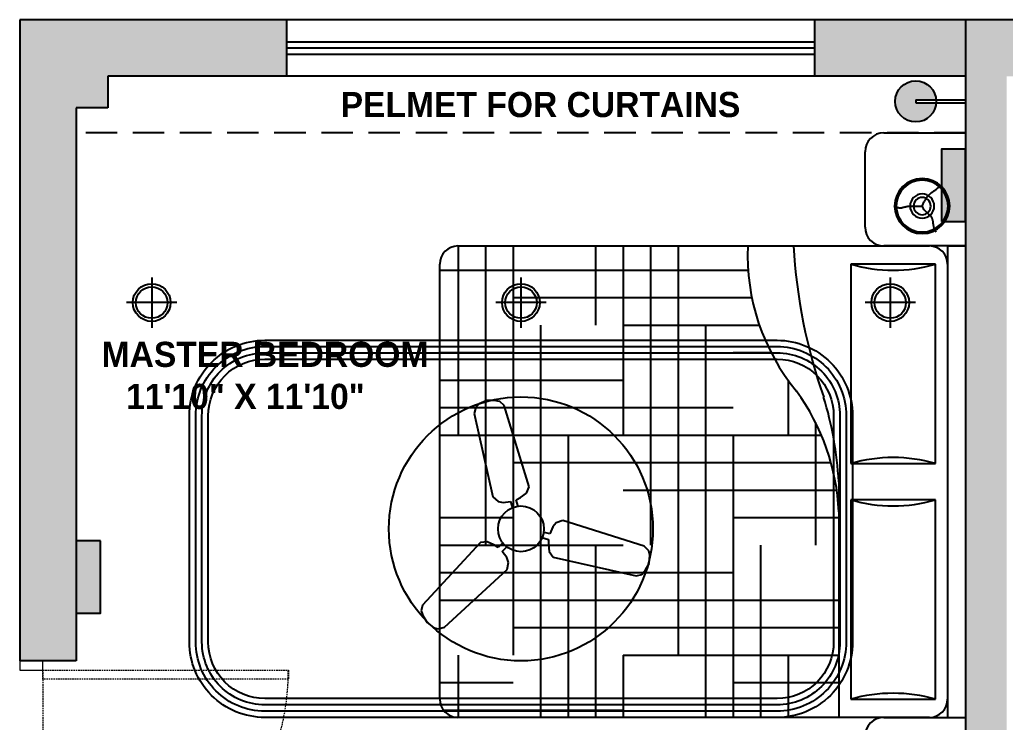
# Model space of a CAD drawing. Header units: inches. Extents: x 9636 to 21597, y -10243 to 557.
# Drawn here: x 16202 to 16358.8, y -7529.5 to -7417.7 of the extents above; entities that cross this region are included whole.
import ezdxf

# ---------------------------------------------------------------- set-up
doc = ezdxf.new("R2010")
doc.units = ezdxf.units.IN
doc.header["$MEASUREMENT"] = 0
for name, pattern in [('DASHED', [0.75, 0.5, -0.25]), ('DASHED2', [0.375, 0.25, -0.125]), ('HIDDEN', [0.375, 0.25, -0.125])]:
    doc.linetypes.add(name, pattern=pattern)
for name, color, linetype in [('A-Door-Frame', 1, 'Continuous'), ('A-Door-Swing', 8, 'HIDDEN'), ('IEL-HATCH-002', 7, 'Continuous'), ('TEFRİŞ', 11, 'Continuous'), ('THIET-BI', 21, 'Continuous')]:
    doc.layers.add(name, color=color, linetype=linetype)
doc.styles.add('MtXpl_Stylus_BT', font='')
doc.styles.get('MtXpl_Stylus_BT').set_extended_font_data('Stylus BT', bold=True)
pattern_1 = [(360, (11492.2, -2739.6), (744, 744), [744, -744]), (360, (11492.2, -2863.6), (744, 744), [744, -744]), (360, (11492.2, -2987.6), (744, 744), [744, -744]), (360, (11492.2, -3111.6), (744, 744), [744, -744]), (360, (11492.2, -3235.6), (744, 744), [744, -744]), (360, (11492.2, -3359.6), (744, 744), [744, -744]), (360, (11492.2, -3483.6), (744, 744), [744, -744]), (270, (12236.2, -2739.6), (-744, -744), [744, -744]), (270, (12360.2, -2739.6), (-744, -744), [744, -744]), (270, (12484.2, -2739.6), (-744, -744), [744, -744]), (270, (12608.2, -2739.6), (-744, -744), [744, -744]), (270, (12732.2, -2739.6), (-744, -744), [744, -744]), (270, (12856.2, -2739.6), (-744, -744), [744, -744]), (270, (12980.2, -2739.6), (-744, -744), [744, -744])]

# ---------------------------------------------------------------- blocks, each defined once
blk = doc.blocks.new('bhtrht')
at = {"layer": 'IEL-HATCH-002', "true_color": 0x939598, "transparency": 33554687}
h = blk.add_hatch(color=252, dxfattribs=at)
h.dxf.hatch_style = 1
h.paths.add_polyline_path([(12208.66, -5928.51), (12166.16, -5928.51), (12166.16, -6030.51), (12169.83, -6030.51), (12175.16, -6030.51), (12175.16, -5942.51), (12180.16, -5942.51), (12180.16, -5937.51), (12208.66, -5937.51)])
h.paths.add_polyline_path([(12316.66, -5928.51), (12292.66, -5928.51), (12292.66, -5937.51), (12316.66, -5937.51)])
h.paths.add_polyline_path([(12395.16, -5928.51), (12316.66, -5928.51), (12316.66, -6147.51), (12323.16, -6147.51), (12323.16, -5937.51), (12395.16, -5937.51)])
h.paths.add_polyline_path([(12424.16, -6147.51), (12400.16, -6147.51), (12400.16, -6033.51), (12396.5, -6033.51), (12395.16, -6033.51), (12395.16, -6147.51), (12323.16, -6147.51), (12316.66, -6147.51), (12316.66, -6156.51), (12323.16, -6156.51), (12395.16, -6156.51), (12424.16, -6156.51), (12424.16, -6152.84)])
h.paths.add_polyline_path([(12316.66, -6147.51), (12175.16, -6147.51), (12175.16, -6127.81), (12175.16, -6084.51), (12184.66, -6084.51), (12184.66, -6079.51), (12175.16, -6079.51), (12175.16, -6072.51), (12166.16, -6072.51), (12166.16, -6156.51), (12316.66, -6156.51)])
h.paths.add_polyline_path([(12636.16, -5928.51), (12606.56, -5928.51), (12606.56, -5937.51), (12627.16, -5937.51), (12627.16, -6129.51), (12627.16, -6135.51), (12627.16, -6147.51), (12467.16, -6147.51), (12467.16, -6156.51), (12636.16, -6156.51)])
h.paths.add_polyline_path([(12514.56, -5928.51), (12496.56, -5928.51), (12496.56, -5937.51), (12514.56, -5937.51)], flags=17)
h.paths.add_polyline_path([(12423.56, -5928.51), (12395.16, -5928.51), (12395.16, -6003.51), (12400.16, -6003.51), (12400.16, -5937.51), (12423.56, -5937.51)])
h = blk.add_hatch(dxfattribs=at)
h.set_pattern_fill('AR-PARQ1', color=252, scale=62, angle=-90)
h.set_pattern_definition(pattern_1)
h.paths.add_polyline_path([(12296.47, -6039.51), (12296.47, -6006.82, 0.147224), (12289.74, -5987.59, -0.185244), (12281.99, -5964.51), (12235.89, -5964.51, 0.414214), (12233.01, -5967.39), (12233.01, -6036.62, 0.414214), (12235.89, -6039.51)])
h = blk.add_hatch(dxfattribs=at)
h.set_pattern_fill('AR-PARQ1', color=252, scale=62, angle=-90)
h.set_pattern_definition(pattern_1)
h.paths.add_polyline_path([(12296.47, -6039.51), (12296.47, -6006.82, 0.147224), (12289.74, -5987.59, -0.185244), (12281.99, -5964.51), (12235.89, -5964.51, 0.414214), (12233.01, -5967.39), (12233.01, -6036.62, 0.414214), (12235.89, -6039.51)])
at = {"color": 252, "true_color": 0x939598}
for p, q in [((12316.66, -5928.51), (12166.16, -5928.51)), ((12166.16, -5928.51), (12166.16, -6030.51)), ((12208.66, -5937.51), (12208.66, -5928.51)), ((12292.66, -5937.51), (12292.66, -5928.51)), ((12395.16, -5928.51), (12316.66, -5928.51)), ((12316.66, -5928.51), (12316.66, -6156.51)), ((12208.66, -5932.01), (12292.66, -5932.01)), ((12208.66, -5933.01), (12292.66, -5933.01)), ((12208.66, -5934.01), (12292.66, -5934.01)), ((12316.66, -5937.51), (12180.16, -5937.51)), ((12180.16, -5937.51), (12180.16, -5942.51)), ((12180.16, -5942.51), (12175.16, -5942.51)), ((12175.16, -5942.51), (12175.16, -6030.51)), ((12303.66, -5946.51), (12316.66, -5946.51)), ((12316.66, -5946.51), (12316.66, -5964.51)), ((12300.66, -5961.51), (12300.66, -5949.51)), ((12316.66, -5964.51), (12303.66, -5964.51)), ((12175.16, -6030.51), (12166.16, -6030.51)), ((12303.66, -6039.51), (12316.66, -6039.51)), ((12316.66, -6039.51), (12316.66, -6057.51))]:
    blk.add_line(p, q, dxfattribs=at)
at = {"color": 252, "linetype": 'DASHED', "ltscale": 10, "true_color": 0x939598}
blk.add_line((12316.66, -5946.51), (12175.16, -5946.51), dxfattribs=at)
at = {"color": 252, "linetype": 'ByBlock', "true_color": 0x939598}
for p, q in [((12235.89, -5964.51), (12310.89, -5964.51)), ((12313.78, -5964.51), (12313.78, -6039.51)), ((12313.78, -5964.51), (12316.66, -5964.51)), ((12316.66, -5964.51), (12316.66, -6039.51)), ((12233.01, -6036.62), (12233.01, -5967.39)), ((12311.86, -5967.39), (12298.39, -5967.39)), ((12298.39, -5967.39), (12298.39, -5999.12)), ((12311.86, -5999.12), (12311.86, -5967.39)), ((12298.39, -5999.12), (12311.86, -5999.12)), ((12296.47, -6002.01), (12296.47, -6039.51)), ((12298.39, -6004.89), (12298.39, -6036.62)), ((12311.86, -6004.89), (12298.39, -6004.89)), ((12311.86, -6036.62), (12311.86, -6004.89)), ((12298.39, -6036.62), (12311.86, -6036.62)), ((12310.89, -6039.51), (12235.89, -6039.51)), ((12313.78, -6039.51), (12316.66, -6039.51))]:
    blk.add_line(p, q, dxfattribs=at)
at = {"color": 252, "true_color": 0x939598}
for centre, start, end in [((12303.66, -5949.51), 90, 180), ((12303.66, -5961.51), 180, 270), ((12303.66, -6042.51), 90, 180)]:
    blk.add_arc(centre, 3, start, end, dxfattribs=at)
at = {"color": 252, "linetype": 'ByBlock', "true_color": 0x939598}
for centre, radius, start, end in [((12235.89, -5967.39), 2.88, 90, 180), ((12315.94, -5965.95), 33.98, 177.5673, 219.5461), ((12377.8, -5959.3), 88.69, 183.3665, 199.2534), ((12310.89, -5967.39), 2.88, 0, 90), ((12305.12, -5944.32), 24.04, 253.7398, 286.2602), ((12261.16, -6008.38), 35.35, 2.5398, 36.0403), ((12238.98, -6005.33), 57.59, 3.3065, 16.9429), ((12305.12, -6022.2), 24.04, 73.7398, 106.2602), ((12305.12, -5981.82), 24.04, 253.7398, 286.2602), ((12235.89, -6036.62), 2.88, 180, 270), ((12305.12, -6059.7), 24.04, 73.7398, 106.2602), ((12310.89, -6036.62), 2.88, 270, 0)]:
    blk.add_arc(centre, radius, start, end, dxfattribs=at)
at = {"layer": 'A-Door-Frame', "color": 252, "lineweight": 5, "true_color": 0x939598}
blk.add_line((12166.16, -6030.51), (12169.83, -6030.51), dxfattribs=at)
blk.add_lwpolyline([(12166.16, -6030.51), (12166.16, -6031.98), (12169.83, -6031.98), (12169.83, -6030.51)], dxfattribs=at)
at = {"layer": 'A-Door-Swing', "color": 252, "linetype": 'DASHED2', "lineweight": 5, "true_color": 0x939598}
blk.add_line((12169.83, -6032.33), (12169.83, -6071.39), dxfattribs=at)
blk.add_lwpolyline([(12169.83, -6031.98), (12208.9, -6031.98), (12208.9, -6033.44), (12169.83, -6033.44)], close=True, dxfattribs=at)
blk.add_arc((12169.83, -6031.98), 39.07, 270, 0, dxfattribs=at)
at = {"layer": 'IEL-HATCH-002', "color": 252, "linetype": 'Continuous', "true_color": 0x939598, "transparency": 33554687}
for p, q in [((12235.91, -5964.51), (12235.91, -5994.59)), ((12240.29, -5964.51), (12240.29, -6012.09)), ((12244.66, -5964.51), (12244.66, -6029.59)), ((12257.79, -5964.51), (12257.79, -5977.09)), ((12262.16, -5964.51), (12262.16, -5994.59)), ((12266.54, -5964.51), (12266.54, -6012.09)), ((12270.91, -5964.51), (12270.91, -6029.59)), ((12233.01, -5968.34), (12282.05, -5968.34)), ((12244.66, -5972.71), (12282.64, -5972.71)), ((12249.04, -5977.09), (12249.04, -6039.51)), ((12262.16, -5977.09), (12283.84, -5977.09)), ((12275.29, -5977.09), (12275.29, -6039.51)), ((12233.01, -5981.46), (12244.66, -5981.46)), ((12279.66, -5981.46), (12285.71, -5981.46)), ((12233.01, -5985.84), (12262.16, -5985.84)), ((12288.41, -5985.87), (12288.41, -5994.59)), ((12233.01, -5990.21), (12279.66, -5990.21)), ((12292.79, -5992.61), (12292.79, -6012.09)), ((12233.01, -5994.59), (12293.7, -5994.59)), ((12253.41, -5994.59), (12253.41, -6039.51)), ((12279.66, -5994.59), (12279.66, -6039.51)), ((12244.66, -5998.96), (12295.23, -5998.96)), ((12262.16, -6003.34), (12296.14, -6003.34)), ((12233.01, -6007.71), (12244.66, -6007.71)), ((12279.66, -6007.71), (12296.47, -6007.71)), ((12233.01, -6012.09), (12262.16, -6012.09)), ((12257.79, -6012.09), (12257.79, -6039.51)), ((12284.04, -6012.09), (12284.04, -6039.51)), ((12233.01, -6016.46), (12279.66, -6016.46)), ((12233.01, -6020.84), (12296.47, -6020.84)), ((12244.66, -6025.21), (12296.47, -6025.21)), ((12235.91, -6029.59), (12235.91, -6039.51)), ((12262.16, -6029.59), (12262.16, -6039.51)), ((12262.16, -6029.59), (12296.47, -6029.59)), ((12288.41, -6029.59), (12288.41, -6039.51)), ((12233.01, -6033.96), (12244.66, -6033.96)), ((12279.66, -6033.96), (12296.47, -6033.96)), ((12233.57, -6038.34), (12262.16, -6038.34))]:
    blk.add_line(p, q, dxfattribs=at)
at = {"layer": 'TEFRİŞ', "color": 252, "linetype": 'Continuous', "true_color": 0x939598}
for p, q in [((12312.02, -5955.46), (12312.15, -5955.38)), ((12312.02, -5955.46), (12312.15, -5955.38)), ((12312.15, -5955.38), (12312.28, -5955.28)), ((12312.15, -5955.38), (12312.28, -5955.28)), ((12312.28, -5955.28), (12312.43, -5955.17)), ((12312.28, -5955.28), (12312.43, -5955.17)), ((12312.43, -5955.17), (12312.58, -5955.05)), ((12312.43, -5955.17), (12312.58, -5955.05)), ((12312.58, -5955.05), (12312.75, -5954.91)), ((12312.58, -5955.05), (12312.75, -5954.91)), ((12312.75, -5954.91), (12312.93, -5954.76)), ((12312.75, -5954.91), (12312.93, -5954.76)), ((12310.36, -5957), (12310.41, -5956.92)), ((12310.36, -5957), (12310.41, -5956.92)), ((12310.41, -5956.92), (12310.46, -5956.84)), ((12310.41, -5956.92), (12310.46, -5956.84)), ((12310.46, -5956.84), (12310.5, -5956.77)), ((12310.46, -5956.84), (12310.5, -5956.77)), ((12310.5, -5956.77), (12310.55, -5956.7)), ((12310.5, -5956.77), (12310.55, -5956.7)), ((12310.55, -5956.7), (12310.6, -5956.63)), ((12310.55, -5956.7), (12310.6, -5956.63)), ((12310.6, -5956.63), (12310.66, -5956.57)), ((12310.6, -5956.63), (12310.66, -5956.57)), ((12310.66, -5956.57), (12310.71, -5956.5)), ((12310.66, -5956.57), (12310.71, -5956.5)), ((12310.71, -5956.5), (12310.77, -5956.44)), ((12310.71, -5956.5), (12310.77, -5956.44)), ((12310.77, -5956.44), (12310.83, -5956.37)), ((12310.77, -5956.44), (12310.83, -5956.37)), ((12310.83, -5956.37), (12310.9, -5956.31)), ((12310.83, -5956.37), (12310.9, -5956.31)), ((12310.9, -5956.31), (12310.96, -5956.25)), ((12310.9, -5956.31), (12310.96, -5956.25)), ((12310.96, -5956.25), (12311.03, -5956.19)), ((12310.96, -5956.25), (12311.03, -5956.19)), ((12311.03, -5956.19), (12311.1, -5956.13)), ((12311.03, -5956.19), (12311.1, -5956.13)), ((12311.1, -5956.13), (12311.18, -5956.07)), ((12311.1, -5956.13), (12311.18, -5956.07)), ((12311.18, -5956.07), (12311.25, -5956.01)), ((12311.18, -5956.07), (12311.25, -5956.01)), ((12311.25, -5956.01), (12311.33, -5955.95)), ((12311.25, -5956.01), (12311.33, -5955.95)), ((12311.33, -5955.95), (12311.42, -5955.88)), ((12311.33, -5955.95), (12311.42, -5955.88)), ((12311.42, -5955.88), (12311.5, -5955.82)), ((12311.42, -5955.88), (12311.5, -5955.82)), ((12311.5, -5955.82), (12311.6, -5955.76)), ((12311.5, -5955.82), (12311.6, -5955.76)), ((12311.6, -5955.76), (12311.69, -5955.69)), ((12311.6, -5955.76), (12311.69, -5955.69)), ((12311.69, -5955.69), (12311.8, -5955.62)), ((12311.69, -5955.69), (12311.8, -5955.62)), ((12311.8, -5955.62), (12311.91, -5955.54)), ((12311.8, -5955.62), (12311.91, -5955.54)), ((12311.91, -5955.54), (12312.02, -5955.46)), ((12311.91, -5955.54), (12312.02, -5955.46)), ((12305.36, -5958.26), (12305.22, -5958.21)), ((12305.36, -5958.26), (12305.22, -5958.21)), ((12305.49, -5958.31), (12305.36, -5958.26)), ((12305.49, -5958.31), (12305.36, -5958.26)), ((12305.61, -5958.35), (12305.49, -5958.31)), ((12305.61, -5958.35), (12305.49, -5958.31)), ((12305.74, -5958.39), (12305.61, -5958.35)), ((12305.74, -5958.39), (12305.61, -5958.35)), ((12305.86, -5958.42), (12305.74, -5958.39)), ((12305.86, -5958.42), (12305.74, -5958.39)), ((12305.97, -5958.45), (12305.86, -5958.42)), ((12305.97, -5958.45), (12305.86, -5958.42)), ((12306.08, -5958.47), (12305.97, -5958.45)), ((12306.08, -5958.47), (12305.97, -5958.45)), ((12306.18, -5958.48), (12306.08, -5958.47)), ((12306.18, -5958.48), (12306.08, -5958.47)), ((12306.27, -5958.49), (12306.18, -5958.48)), ((12306.27, -5958.49), (12306.18, -5958.48)), ((12306.37, -5958.48), (12306.27, -5958.49)), ((12306.37, -5958.48), (12306.27, -5958.49)), ((12306.45, -5958.47), (12306.37, -5958.48)), ((12306.45, -5958.47), (12306.37, -5958.48)), ((12306.54, -5958.45), (12306.45, -5958.47)), ((12306.54, -5958.45), (12306.45, -5958.47)), ((12306.62, -5958.43), (12306.54, -5958.45)), ((12306.62, -5958.43), (12306.54, -5958.45)), ((12306.7, -5958.41), (12306.62, -5958.43)), ((12306.7, -5958.41), (12306.62, -5958.43)), ((12306.78, -5958.39), (12306.7, -5958.41)), ((12306.78, -5958.39), (12306.7, -5958.41)), ((12306.86, -5958.37), (12306.78, -5958.39)), ((12306.86, -5958.37), (12306.78, -5958.39)), ((12306.94, -5958.35), (12306.86, -5958.37)), ((12306.94, -5958.35), (12306.86, -5958.37)), ((12307.02, -5958.33), (12306.94, -5958.35)), ((12307.02, -5958.33), (12306.94, -5958.35)), ((12307.1, -5958.31), (12307.02, -5958.33)), ((12307.1, -5958.31), (12307.02, -5958.33)), ((12307.18, -5958.3), (12307.1, -5958.31)), ((12307.18, -5958.3), (12307.1, -5958.31)), ((12307.26, -5958.28), (12307.18, -5958.3)), ((12307.26, -5958.28), (12307.18, -5958.3)), ((12307.34, -5958.27), (12307.26, -5958.28)), ((12307.34, -5958.27), (12307.26, -5958.28)), ((12307.41, -5958.25), (12307.34, -5958.27)), ((12307.41, -5958.25), (12307.34, -5958.27)), ((12307.49, -5958.24), (12307.41, -5958.25)), ((12307.49, -5958.24), (12307.41, -5958.25)), ((12307.57, -5958.23), (12307.49, -5958.24)), ((12307.57, -5958.23), (12307.49, -5958.24)), ((12307.64, -5958.22), (12307.57, -5958.23)), ((12307.64, -5958.22), (12307.57, -5958.23)), ((12307.72, -5958.22), (12307.64, -5958.22)), ((12307.72, -5958.22), (12307.64, -5958.22)), ((12307.79, -5958.21), (12307.72, -5958.22)), ((12307.79, -5958.21), (12307.72, -5958.22)), ((12307.87, -5958.21), (12307.79, -5958.21)), ((12307.87, -5958.21), (12307.79, -5958.21)), ((12307.95, -5958.2), (12307.87, -5958.21)), ((12307.95, -5958.2), (12307.87, -5958.21)), ((12308.03, -5958.2), (12307.95, -5958.2)), ((12308.03, -5958.2), (12307.95, -5958.2)), ((12308.11, -5958.2), (12308.03, -5958.2)), ((12308.11, -5958.2), (12308.03, -5958.2)), ((12308.19, -5958.21), (12308.11, -5958.2)), ((12308.19, -5958.21), (12308.11, -5958.2)), ((12308.28, -5958.21), (12308.19, -5958.21)), ((12308.28, -5958.21), (12308.19, -5958.21)), ((12308.36, -5958.21), (12308.28, -5958.21)), ((12308.36, -5958.21), (12308.28, -5958.21)), ((12308.45, -5958.21), (12308.36, -5958.21)), ((12308.45, -5958.21), (12308.36, -5958.21)), ((12308.54, -5958.21), (12308.45, -5958.21)), ((12308.54, -5958.21), (12308.45, -5958.21)), ((12308.64, -5958.22), (12308.54, -5958.21)), ((12308.64, -5958.22), (12308.54, -5958.21)), ((12308.73, -5958.22), (12308.64, -5958.22)), ((12308.73, -5958.22), (12308.64, -5958.22)), ((12308.83, -5958.21), (12308.73, -5958.22)), ((12308.83, -5958.21), (12308.73, -5958.22)), ((12308.94, -5958.21), (12308.83, -5958.21)), ((12308.94, -5958.21), (12308.83, -5958.21)), ((12309.06, -5958.21), (12308.94, -5958.21)), ((12309.06, -5958.21), (12308.94, -5958.21)), ((12309.18, -5958.21), (12309.06, -5958.21)), ((12309.18, -5958.21), (12309.06, -5958.21)), ((12309.33, -5958.21), (12309.18, -5958.21)), ((12309.33, -5958.21), (12309.18, -5958.21)), ((12309.49, -5958.21), (12309.33, -5958.21)), ((12309.49, -5958.21), (12309.33, -5958.21)), ((12309.67, -5958.22), (12309.49, -5958.21)), ((12309.67, -5958.22), (12309.49, -5958.21)), ((12309.61, -5958.33), (12309.71, -5958.13)), ((12309.61, -5958.33), (12309.71, -5958.13)), ((12309.88, -5958.24), (12309.67, -5958.22)), ((12309.88, -5958.24), (12309.67, -5958.22)), ((12309.68, -5958.14), (12309.79, -5958.34)), ((12309.68, -5958.14), (12309.79, -5958.34)), ((12309.71, -5958.13), (12309.8, -5957.96)), ((12309.71, -5958.13), (12309.8, -5957.96)), ((12309.79, -5958.34), (12309.9, -5958.52)), ((12309.79, -5958.34), (12309.9, -5958.52)), ((12309.8, -5957.96), (12309.88, -5957.81)), ((12309.8, -5957.96), (12309.88, -5957.81)), ((12309.88, -5957.81), (12309.95, -5957.67)), ((12309.88, -5957.81), (12309.95, -5957.67)), ((12309.9, -5958.52), (12310.01, -5958.68)), ((12309.9, -5958.52), (12310.01, -5958.68)), ((12309.95, -5957.67), (12310.03, -5957.55)), ((12309.95, -5957.67), (12310.03, -5957.55)), ((12310.03, -5957.55), (12310.09, -5957.44)), ((12310.03, -5957.55), (12310.09, -5957.44)), ((12310.09, -5957.44), (12310.15, -5957.34)), ((12310.09, -5957.44), (12310.15, -5957.34)), ((12310.15, -5957.34), (12310.21, -5957.25)), ((12310.15, -5957.34), (12310.21, -5957.25)), ((12310.21, -5957.25), (12310.26, -5957.16)), ((12310.21, -5957.25), (12310.26, -5957.16)), ((12310.26, -5957.16), (12310.31, -5957.08)), ((12310.26, -5957.16), (12310.31, -5957.08)), ((12310.31, -5957.08), (12310.36, -5957)), ((12310.31, -5957.08), (12310.36, -5957)), ((12310.01, -5958.68), (12310.12, -5958.82)), ((12310.01, -5958.68), (12310.12, -5958.82)), ((12310.12, -5958.82), (12310.22, -5958.93)), ((12310.12, -5958.82), (12310.22, -5958.93)), ((12310.22, -5958.93), (12310.33, -5959.04)), ((12310.22, -5958.93), (12310.33, -5959.04)), ((12310.33, -5959.04), (12310.42, -5959.13)), ((12310.33, -5959.04), (12310.42, -5959.13)), ((12310.42, -5959.13), (12310.52, -5959.22)), ((12310.42, -5959.13), (12310.52, -5959.22)), ((12310.52, -5959.22), (12310.61, -5959.29)), ((12310.52, -5959.22), (12310.61, -5959.29)), ((12310.61, -5959.29), (12310.69, -5959.37)), ((12310.61, -5959.29), (12310.69, -5959.37)), ((12310.69, -5959.37), (12310.77, -5959.44)), ((12310.69, -5959.37), (12310.77, -5959.44)), ((12310.77, -5959.44), (12310.85, -5959.51)), ((12310.77, -5959.44), (12310.85, -5959.51)), ((12310.85, -5959.51), (12310.92, -5959.58)), ((12310.85, -5959.51), (12310.92, -5959.58)), ((12310.92, -5959.58), (12310.99, -5959.64)), ((12310.92, -5959.58), (12310.99, -5959.64)), ((12310.99, -5959.64), (12311.05, -5959.71)), ((12310.99, -5959.64), (12311.05, -5959.71)), ((12311.05, -5959.71), (12311.1, -5959.78)), ((12311.05, -5959.71), (12311.1, -5959.78)), ((12311.1, -5959.78), (12311.15, -5959.85)), ((12311.1, -5959.78), (12311.15, -5959.85)), ((12311.15, -5959.85), (12311.2, -5959.92)), ((12311.15, -5959.85), (12311.2, -5959.92)), ((12311.2, -5959.92), (12311.23, -5959.99)), ((12311.2, -5959.92), (12311.23, -5959.99)), ((12311.23, -5959.99), (12311.27, -5960.06)), ((12311.23, -5959.99), (12311.27, -5960.06)), ((12311.27, -5960.06), (12311.3, -5960.13)), ((12311.27, -5960.06), (12311.3, -5960.13)), ((12311.3, -5960.13), (12311.33, -5960.2)), ((12311.3, -5960.13), (12311.33, -5960.2)), ((12311.33, -5960.2), (12311.35, -5960.28)), ((12311.33, -5960.2), (12311.35, -5960.28)), ((12311.35, -5960.28), (12311.37, -5960.35)), ((12311.35, -5960.28), (12311.37, -5960.35)), ((12311.37, -5960.35), (12311.39, -5960.42)), ((12311.37, -5960.35), (12311.39, -5960.42)), ((12311.39, -5960.42), (12311.4, -5960.5)), ((12311.39, -5960.42), (12311.4, -5960.5)), ((12311.4, -5960.5), (12311.42, -5960.57)), ((12311.4, -5960.5), (12311.42, -5960.57)), ((12311.42, -5960.57), (12311.43, -5960.65)), ((12311.42, -5960.57), (12311.43, -5960.65)), ((12311.43, -5960.65), (12311.44, -5960.72)), ((12311.43, -5960.65), (12311.44, -5960.72)), ((12311.44, -5960.72), (12311.44, -5960.79)), ((12311.44, -5960.72), (12311.44, -5960.79)), ((12311.44, -5960.79), (12311.45, -5960.87)), ((12311.44, -5960.79), (12311.45, -5960.87)), ((12311.45, -5960.87), (12311.46, -5960.94)), ((12311.45, -5960.87), (12311.46, -5960.94)), ((12311.46, -5960.94), (12311.47, -5961.02)), ((12311.46, -5960.94), (12311.47, -5961.02)), ((12311.47, -5961.02), (12311.48, -5961.09)), ((12311.47, -5961.02), (12311.48, -5961.09)), ((12311.48, -5961.09), (12311.49, -5961.17)), ((12311.48, -5961.09), (12311.49, -5961.17)), ((12311.49, -5961.17), (12311.51, -5961.24)), ((12311.49, -5961.17), (12311.51, -5961.24)), ((12311.51, -5961.24), (12311.52, -5961.32)), ((12311.51, -5961.24), (12311.52, -5961.32)), ((12311.52, -5961.32), (12311.54, -5961.4)), ((12311.52, -5961.32), (12311.54, -5961.4)), ((12311.54, -5961.4), (12311.56, -5961.49)), ((12311.54, -5961.4), (12311.56, -5961.49)), ((12311.56, -5961.49), (12311.58, -5961.58)), ((12311.56, -5961.49), (12311.58, -5961.58)), ((12311.58, -5961.58), (12311.61, -5961.67)), ((12311.58, -5961.58), (12311.61, -5961.67)), ((12311.61, -5961.67), (12311.64, -5961.77)), ((12311.61, -5961.67), (12311.64, -5961.77)), ((12311.64, -5961.77), (12311.67, -5961.87)), ((12311.64, -5961.77), (12311.67, -5961.87)), ((12311.67, -5961.87), (12311.71, -5961.97)), ((12311.67, -5961.87), (12311.71, -5961.97)), ((12311.71, -5961.97), (12311.75, -5962.06)), ((12311.71, -5961.97), (12311.75, -5962.06)), ((12311.75, -5962.06), (12311.79, -5962.15)), ((12311.75, -5962.06), (12311.79, -5962.15)), ((12311.79, -5962.15), (12311.84, -5962.23)), ((12311.79, -5962.15), (12311.84, -5962.23)), ((12311.84, -5962.23), (12311.89, -5962.3)), ((12311.84, -5962.23), (12311.89, -5962.3))]:
    blk.add_line(p, q, dxfattribs=at)
at = {"layer": 'TEFRİŞ', "color": 252, "linetype": 'Continuous', "true_color": 0x939598, "extrusion": (0, 0, -1)}
for major_axis, start_param, end_param in [((-3.1, 3.1), 3.926991, 10.210176), ((-2.91, -2.91), 5.497787, 11.780972), ((-2.91, -2.91), 5.497787, 11.780972), ((-1.36, -1.36), 5.497787, 11.780972), ((-1.36, -1.36), 5.497787, 11.780972), ((-0.969, -0.969), 5.497787, 11.780972), ((-0.969, -0.969), 5.497787, 11.780972)]:
    blk.add_ellipse((12309.74, -5958.16), major_axis=major_axis, ratio=1, start_param=start_param, end_param=end_param, dxfattribs=at)
at = {"color": 252, "true_color": 0x939598, "style": 'MtXpl_Stylus_BT'}
for s, p in [('PELMET FOR CURTAINS', (12217.22, -5944.01)), ('MASTER BEDROOM', (12179.19, -5983.75)), ('11\'10" X 11\'10"', (12183.09, -5990.44))]:
    blk.add_text(s, height=4, rotation=0.0094, dxfattribs=at).set_placement(p)
blk = doc.blocks.new('WGGG')
at = {"layer": 'IEL-HATCH-002', "transparency": 33554687}
h = blk.add_hatch(color=5, dxfattribs=at)
h.dxf.hatch_style = 1
h.paths.add_polyline_path([(4623.51, 516.19), (4635.02, 516.19), (4635.02, 520.02), (4623.51, 520.02)])
blk.add_lwpolyline([(4623.51, 520.02), (4623.51, 516.19), (4635.02, 516.19), (4635.02, 520.02)], close=True)
blk = doc.blocks.new('HT')
at = {"layer": 'IEL-HATCH-002', "true_color": 0xf7f281, "transparency": 33554687}
h = blk.add_hatch(color=51, dxfattribs=at)
h.dxf.hatch_style = 1
h.paths.add_polyline_path([(4618.55, 566.68, 0.962396), (4625.07, 566.43), (4621.82, 566.43), (4621.82, 566.93), (4625.07, 566.93, 0.962396)])
for p, q in [((4621.82, 566.93), (4629.77, 566.93)), ((4621.82, 566.93), (4621.82, 566.43)), ((4621.82, 566.43), (4629.77, 566.43)), ((4629.77, 566.93), (4629.77, 566.43))]:
    blk.add_line(p, q)
blk.add_circle((4621.82, 566.68), 3.27)
blk = doc.blocks.new('ger')
at = {"color": 5}
for p, q in [((6473.06, -970.68), (6473.07, -978.68)), ((6469.07, -974.68), (6477.07, -974.68))]:
    blk.add_line(p, q, dxfattribs=at)
for radius in [3, 2.5]:
    blk.add_circle((6473.07, -974.68), radius, dxfattribs=at)
blk = doc.blocks.new('A$C1C43440E')
at = {"layer": 'THIET-BI', "color": 18, "true_color": 0x000000}
for p, q in [((172.3, 598), (152.8, 589.3)), ((191.8, 598.2), (172.3, 598)), ((207, 596.1), (191.8, 598.2)), ((217.6, 585.2), (207, 596.1)), ((143.8, 581.1), (139.5, 564.2)), ((152.8, 589.3), (143.8, 581.1)), ((283.9, 371.8), (217.6, 585.2)), ((139.5, 564.2), (187.9, 346)), ((276.4, 355.5), (283.9, 371.8)), ((187.9, 346), (202.2, 334.1)), ((249.5, 338.4), (260.9, 344.5)), ((254.3, 320.4), (249.5, 338.4)), ((260.9, 344.5), (276.4, 355.5)), ((202.2, 334.1), (215.2, 331.5)), ((215.2, 331.5), (234.9, 334.1)), ((234.9, 334.1), (240, 316.6)), ((345.6, 267.6), (338, 249.3)), ((354.4, 277.5), (345.6, 267.6)), ((371.8, 284), (354.4, 277.5)), ((585, 216.8), (371.8, 284)), ((316.5, 239.3), (334.4, 234.5)), ((338, 249.3), (320.3, 253.6)), ((334.4, 234.5), (334, 221.5)), ((155.8, 226), (4.2, 61.9)), ((173.7, 227.6), (155.8, 226)), ((191, 219.7), (173.7, 227.6)), ((202, 212.9), (191, 219.7)), ((215.1, 226), (202, 212.9)), ((213, 202.4), (225.6, 215.5)), ((334, 221.5), (335.9, 202.6)), ((597.5, 204.6), (585, 216.8)), ((225.1, 186.7), (213, 202.4)), ((229.3, 174.1), (225.1, 186.7)), ((335.9, 202.6), (346.1, 188)), ((346.1, 188), (564.1, 138.7)), ((600.1, 192.8), (597.5, 204.6)), ((597.8, 171.5), (600.1, 192.8)), ((61.4, 4.7), (226.1, 155.7)), ((226.1, 155.7), (229.3, 174.1)), ((588.3, 154.5), (597.8, 171.5)), ((564.1, 138.7), (578.9, 142.4)), ((578.9, 142.4), (588.3, 154.5)), ((4.2, 61.9), (0, 47.2)), ((0, 47.2), (5.8, 33)), ((5.8, 33), (15.7, 16.3)), ((15.7, 16.3), (33.1, 3.7)), ((33.1, 3.7), (44.6, 0)), ((44.6, 0), (61.4, 4.7))]:
    blk.add_line(p, q, dxfattribs=at)
blk.add_circle((262, 261.9), 60, dxfattribs=at)
blk = doc.blocks.new('3r')
blk.add_circle((6568.27, -1060.41), 21)
at = {"layer": 'THIET-BI', "xscale": 0.06069589590044594, "yscale": 0.06069589590044594, "zscale": 0.06069589590044594}
blk.add_blockref('A$C1C43440E', (6552.37, -1076.31), dxfattribs=at)
blk = doc.blocks.new('5ryh')
at = {"layer": 'IEL-HATCH-002', "true_color": 0x139b48, "transparency": 33554687}
h = blk.add_hatch(color=114, dxfattribs=at)
h.dxf.hatch_style = 1
h.paths.add_polyline_path([(6507.8, -1186.938), (6501.8, -1186.938), (6501.8, -1188.938), (6507.8, -1188.938)])
blk.add_lwpolyline([(6507.8, -1188.938), (6507.8, -1186.938), (6501.8, -1186.938), (6501.8, -1188.938)], close=True)

msp = doc.modelspace()

# ---------------------------------------------------------------- linework, layer by layer
at = {"color": 18, "true_color": 0x000000}
msp.add_lwpolyline([(16240.98, -7468.68), (16322.48, -7468.68, -0.414214), (16334.48, -7480.68), (16334.48, -7516.68, -0.414214), (16322.48, -7528.68), (16240.98, -7528.68, -0.414214), (16228.98, -7516.68), (16228.98, -7480.68, -0.414214)], format="xyb", close=True, dxfattribs=at)
at = {"color": 41, "true_color": 0xf4ee51}
for points in [[(16240.98, -7469.68), (16322.48, -7469.68, -0.414214), (16333.48, -7480.68), (16333.48, -7516.68, -0.414214), (16322.48, -7527.68), (16240.98, -7527.68, -0.414214), (16229.98, -7516.68), (16229.98, -7480.68, -0.414214)], [(16240.98, -7470.68), (16322.48, -7470.68, -0.414214), (16332.48, -7480.68), (16332.48, -7516.68, -0.414214), (16322.48, -7526.68), (16240.98, -7526.68, -0.414214), (16230.98, -7516.68), (16230.98, -7480.68, -0.414214)], [(16240.98, -7471.68), (16322.48, -7471.68, -0.414214), (16331.48, -7480.68), (16331.48, -7516.68, -0.414214), (16322.48, -7525.68), (16240.98, -7525.68, -0.414214), (16231.98, -7516.68), (16231.98, -7480.68, -0.414214)]]:
    msp.add_lwpolyline(points, format="xyb", close=True, dxfattribs=at)

# ---------------------------------------------------------------- block references
for name, p in [('bhtrht', (4035.82, -1489.17)), ('HT', (11722.71, -7997.36)), ('3r', (9713.46, -6438.27))]:
    msp.add_blockref(name, p)
for name, p, rotation in [('WGGG', (16868.67, -12073.31), 90), ('ger', (17197.66, -989.61), 270), ('ger', (17256.41, -989.61), 270), ('ger', (17315.16, -989.61), 270)]:
    msp.add_blockref(name, p, dxfattribs=dict(rotation=rotation))
at = {"xscale": 1.919315741706669, "yscale": 1.919315741706669, "zscale": 1.919315741706669, "rotation": 89.99999999999997}
msp.add_blockref('5ryh', (13932.87, -19991.09), dxfattribs=at)

doc.saveas('drawing.dxf')
